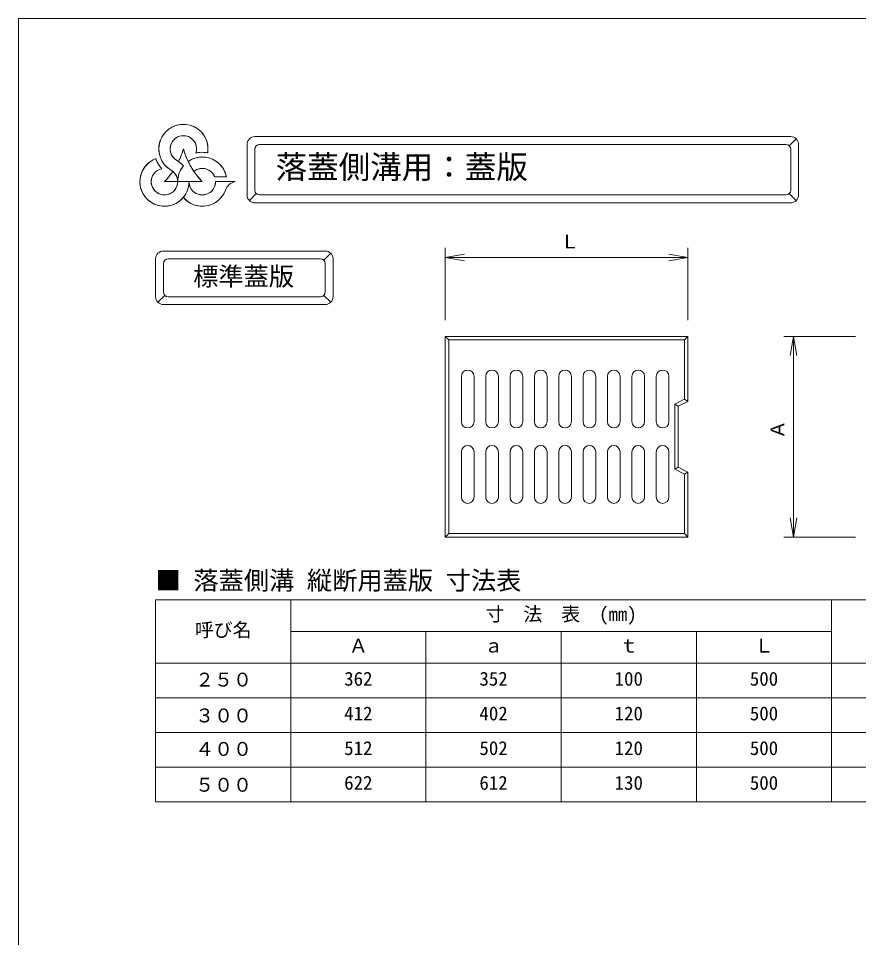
# Model space of a CAD drawing. Units: millimetres on the paper, scale 1:6. Extents: x 70 to 700, y 33 to 686.
# Drawn here: x 70.4 to 203.6, y 540.1 to 685.9 of the extents above; entities that cross this region are included whole.
import ezdxf
from ezdxf.enums import TextEntityAlignment as Align

# ---------------------------------------------------------------- set-up
doc = ezdxf.new("R2010")
doc.units = ezdxf.units.MM
doc.layers.add('0_2', color=150, linetype='Continuous', lineweight=18)
doc.styles.add('ＭＳ ゴシック-5.0-0.0', font='')
doc.styles.get('ＭＳ ゴシック-5.0-0.0').set_extended_font_data('ＭＳ ゴシック-5.0-0.0')

msp = doc.modelspace()

# ---------------------------------------------------------------- linework, layer by layer
at = {"layer": '0_2', "color": 2}
for p, q in [((70.402, 685.887), (279.402, 685.887)), ((70.402, 383.887), (70.402, 685.887)), ((138.088, 635.453), (138.088, 603.638)), ((138.088, 635.453), (176.544, 635.453)), ((176.544, 625.144), (176.544, 635.453)), ((176.544, 625.144), (175, 624.372)), ((175, 614.719), (175, 624.372)), ((176.544, 613.947), (175, 614.719)), ((176.544, 613.947), (176.544, 603.638)), ((138.088, 603.638), (176.544, 603.638)), ((92.152, 593.654), (252.934, 593.654)), ((92.152, 593.654), (92.152, 561.654)), ((113.59, 593.654), (113.59, 561.654)), ((92.152, 583.654), (252.934, 583.654)), ((92.152, 561.654), (252.934, 561.654))]:
    msp.add_line(p, q, dxfattribs=at)
at = {"layer": '0_2'}
for p, q in [((93.334, 667.382), (93.56, 667.683)), ((93.56, 667.683), (93.815, 667.961)), ((93.815, 667.961), (94.095, 668.213)), ((94.095, 668.213), (94.398, 668.437)), ((94.398, 668.437), (94.721, 668.631)), ((94.721, 668.631), (95.061, 668.792)), ((95.061, 668.792), (95.416, 668.92)), ((95.416, 668.92), (95.781, 669.013)), ((95.781, 669.013), (96.153, 669.071)), ((96.153, 669.071), (96.53, 669.092)), ((96.53, 669.092), (96.906, 669.077)), ((96.906, 669.077), (97.279, 669.026)), ((97.279, 669.026), (97.646, 668.939)), ((97.646, 668.939), (98.003, 668.816)), ((98.003, 668.816), (98.346, 668.661)), ((98.346, 668.661), (98.672, 668.472)), ((98.672, 668.472), (98.979, 668.253)), ((98.979, 668.253), (99.263, 668.006)), ((99.263, 668.006), (99.522, 667.732)), ((99.522, 667.732), (99.753, 667.434)), ((92.747, 666.003), (92.843, 666.367)), ((92.843, 666.367), (92.974, 666.721)), ((92.974, 666.721), (93.138, 667.06)), ((93.138, 667.06), (93.334, 667.382)), ((94.8, 666.335), (94.623, 666)), ((95.033, 666.632), (94.8, 666.335)), ((95.316, 666.883), (95.033, 666.632)), ((95.639, 667.079), (95.316, 666.883)), ((95.992, 667.214), (95.639, 667.079)), ((96.364, 667.283), (95.992, 667.214)), ((96.742, 667.285), (96.364, 667.283)), ((97.114, 667.218), (96.742, 667.285)), ((97.468, 667.087), (97.114, 667.218)), ((97.793, 666.893), (97.468, 667.087)), ((98.078, 666.645), (97.793, 666.893)), ((98.314, 666.349), (98.078, 666.645)), ((98.493, 666.017), (98.314, 666.349)), ((99.753, 667.434), (99.954, 667.116)), ((99.954, 667.116), (100.124, 666.78)), ((100.124, 666.78), (100.261, 666.428)), ((100.261, 666.428), (100.363, 666.066)), ((92.662, 665.255), (92.687, 665.631)), ((92.674, 664.878), (92.662, 665.255)), ((92.723, 664.505), (92.674, 664.878)), ((92.687, 665.631), (92.747, 666.003)), ((94.51, 665.64), (94.463, 665.265)), ((94.463, 665.265), (94.484, 664.887)), ((94.484, 664.887), (94.572, 664.52)), ((94.623, 666), (94.51, 665.64)), ((98.61, 665.657), (98.493, 666.017)), ((98.557, 664.536), (98.642, 664.905)), ((98.66, 665.282), (98.61, 665.657)), ((98.642, 664.905), (98.66, 665.282)), ((100.363, 666.066), (100.429, 665.695)), ((100.454, 664.942), (100.411, 664.568)), ((100.429, 665.695), (100.46, 665.319)), ((100.46, 665.319), (100.454, 664.942)), ((91.339, 663.201), (91.745, 663.447)), ((91.745, 663.447), (92.178, 663.642)), ((92.178, 663.642), (92.291, 663.353)), ((92.291, 663.353), (92.424, 663.071)), ((92.807, 664.137), (92.723, 664.505)), ((92.927, 663.78), (92.807, 664.137)), ((93.08, 663.436), (92.927, 663.78)), ((93.266, 663.108), (93.08, 663.436)), ((94.572, 664.52), (94.725, 664.174)), ((94.725, 664.174), (94.938, 663.861)), ((94.938, 663.861), (95.203, 663.591)), ((95.203, 663.591), (95.512, 663.374)), ((95.512, 663.374), (95.806, 663.186)), ((98.863, 664.593), (98.557, 664.536)), ((99.172, 664.63), (98.863, 664.593)), ((99.482, 664.646), (99.172, 664.63)), ((99.794, 664.64), (99.482, 664.646)), ((100.104, 664.615), (99.794, 664.64)), ((100.411, 664.568), (100.104, 664.615)), ((90.097, 661.786), (90.34, 662.194)), ((90.34, 662.194), (90.631, 662.569)), ((90.631, 662.569), (90.966, 662.906)), ((90.966, 662.906), (91.339, 663.201)), ((92.424, 663.071), (92.575, 662.799)), ((92.771, 661.942), (92.435, 661.768)), ((92.575, 662.799), (92.744, 662.538)), ((92.744, 662.538), (92.93, 662.288)), ((93.133, 662.052), (92.771, 661.942)), ((92.93, 662.288), (93.133, 662.052)), ((93.482, 662.799), (93.266, 663.108)), ((93.727, 662.513), (93.482, 662.799)), ((93.999, 662.252), (93.727, 662.513)), ((94.295, 662.019), (93.999, 662.252)), ((94.612, 661.815), (94.295, 662.019)), ((95.806, 663.186), (96.012, 663.031)), ((96.012, 663.031), (96.207, 662.862)), ((96.246, 662.05), (96.112, 661.815)), ((96.207, 662.862), (96.39, 662.681)), ((96.396, 662.274), (96.246, 662.05)), ((96.39, 662.681), (96.562, 662.488)), ((96.562, 662.488), (96.396, 662.274)), ((89.662, 659.954), (89.686, 660.429)), ((89.686, 660.429), (89.767, 660.897)), ((89.767, 660.897), (89.905, 661.351)), ((89.905, 661.351), (90.097, 661.786)), ((91.546, 660.583), (91.473, 660.212)), ((91.683, 660.935), (91.546, 660.583)), ((91.882, 661.257), (91.683, 660.935)), ((92.135, 661.538), (91.882, 661.257)), ((92.435, 661.768), (92.135, 661.538)), ((94.896, 661.618), (94.612, 661.815)), ((95.119, 661.405), (94.896, 661.618)), ((95.309, 661.161), (95.119, 661.405)), ((95.461, 660.893), (95.309, 661.161)), ((95.572, 660.605), (95.461, 660.893)), ((95.639, 660.304), (95.572, 660.605)), ((95.699, 660.535), (95.671, 660.266)), ((95.746, 660.801), (95.699, 660.535)), ((95.811, 661.064), (95.746, 660.801)), ((95.894, 661.321), (95.811, 661.064)), ((95.994, 661.572), (95.894, 661.321)), ((96.112, 661.815), (95.994, 661.572)), ((101.523, 660.746), (103.389, 660.746)), ((89.696, 659.48), (89.662, 659.954)), ((89.787, 659.014), (89.696, 659.48)), ((89.935, 658.562), (89.787, 659.014)), ((91.473, 660.212), (91.468, 659.834)), ((91.468, 659.834), (91.531, 659.462)), ((91.531, 659.462), (91.66, 659.106)), ((91.66, 659.106), (91.85, 658.78)), ((95.139, 658.61), (95.362, 658.915)), ((95.362, 658.915), (95.527, 659.255)), ((95.527, 659.255), (95.628, 659.62)), ((95.628, 659.62), (95.662, 659.996)), ((95.662, 659.996), (95.639, 660.304)), ((95.671, 660.266), (95.662, 659.996)), ((95.662, 659.996), (97.462, 659.996)), ((97.331, 658.994), (97.23, 658.671)), ((97.403, 659.324), (97.331, 658.994)), ((97.447, 659.659), (97.403, 659.324)), ((97.462, 659.996), (97.447, 659.659)), ((101.662, 659.996), (104.781, 659.996)), ((90.136, 658.132), (89.935, 658.562)), ((90.388, 657.73), (90.136, 658.132)), ((90.687, 657.36), (90.388, 657.73)), ((91.85, 658.78), (92.096, 658.492)), ((92.096, 658.492), (92.389, 658.254)), ((92.389, 658.254), (92.721, 658.072)), ((92.721, 658.072), (93.079, 657.952)), ((93.079, 657.952), (93.454, 657.899)), ((93.454, 657.899), (93.831, 657.914)), ((93.831, 657.914), (94.2, 657.996)), ((94.2, 657.996), (94.549, 658.143)), ((94.549, 658.143), (94.865, 658.35)), ((94.865, 658.35), (95.139, 658.61)), ((96.562, 657.504), (96.237, 657.158)), ((96.766, 657.773), (96.562, 657.504)), ((96.947, 658.059), (96.766, 657.773)), ((97.101, 658.359), (96.947, 658.059)), ((97.23, 658.671), (97.101, 658.359)), ((91.029, 657.031), (90.687, 657.36)), ((91.408, 656.745), (91.029, 657.031)), ((91.82, 656.507), (91.408, 656.745)), ((92.257, 656.321), (91.82, 656.507)), ((92.713, 656.19), (92.257, 656.321)), ((93.182, 656.115), (92.713, 656.19)), ((93.657, 656.097), (93.182, 656.115)), ((94.13, 656.138), (93.657, 656.097)), ((94.595, 656.236), (94.13, 656.138)), ((95.045, 656.389), (94.595, 656.236)), ((95.472, 656.596), (95.045, 656.389)), ((95.872, 656.854), (95.472, 656.596)), ((96.237, 657.158), (95.872, 656.854))]:
    msp.add_line(p, q, dxfattribs=at)
at = {"layer": '0_2', "color": 4}
for p, q in [((107.902, 667.137), (192.851, 667.137)), ((192.632, 665.667), (193.735, 666.77)), ((106.652, 657.887), (106.652, 665.887)), ((107.902, 658.637), (107.902, 665.137)), ((108.652, 665.887), (192.101, 665.887)), ((192.851, 658.637), (192.851, 665.137)), ((194.101, 665.887), (194.101, 657.887)), ((108.122, 658.106), (107.018, 657.003)), ((108.652, 657.887), (192.101, 657.887)), ((192.632, 658.106), (193.735, 657.003)), ((107.902, 656.637), (192.851, 656.637)), ((119.049, 648.997), (93.402, 648.997)), ((138.088, 638.014), (138.088, 649.521)), ((176.544, 638.014), (176.544, 649.521)), ((92.152, 647.747), (92.152, 641.747)), ((94.152, 647.747), (118.299, 647.747)), ((118.83, 647.527), (119.933, 648.63)), ((120.299, 641.747), (120.299, 647.747)), ((138.088, 647.977), (141.13, 648.513)), ((138.088, 647.977), (141.13, 647.44)), ((138.088, 647.977), (176.544, 647.977)), ((176.544, 647.977), (173.502, 648.513)), ((176.544, 647.977), (173.502, 647.44)), ((93.402, 646.997), (93.402, 642.497)), ((119.049, 642.497), (119.049, 646.997)), ((93.622, 641.966), (92.518, 640.863)), ((118.299, 641.747), (94.152, 641.747)), ((118.83, 641.966), (119.933, 640.863)), ((119.049, 640.497), (93.402, 640.497)), ((138.088, 635.453), (138.629, 634.912)), ((138.629, 634.912), (138.629, 604.179)), ((176.003, 634.912), (138.629, 634.912)), ((176.003, 634.912), (176.544, 635.453)), ((176.003, 625.478), (176.003, 634.912)), ((203.118, 635.453), (191.742, 635.453)), ((193.286, 635.453), (192.75, 632.411)), ((193.286, 635.453), (193.822, 632.411)), ((193.286, 603.638), (193.286, 635.453)), ((140.637, 621.939), (140.637, 629.121)), ((142.644, 621.939), (142.644, 629.121)), ((144.498, 621.939), (144.498, 629.121)), ((146.505, 621.939), (146.505, 629.121)), ((148.359, 621.939), (148.359, 629.121)), ((150.366, 621.939), (150.366, 629.121)), ((152.22, 621.939), (152.22, 629.121)), ((154.227, 621.939), (154.227, 629.121)), ((156.081, 621.939), (156.081, 629.121)), ((158.088, 621.939), (158.088, 629.121)), ((159.942, 621.939), (159.942, 629.121)), ((161.949, 621.939), (161.949, 629.121)), ((163.803, 621.939), (163.803, 629.121)), ((165.81, 621.939), (165.81, 629.121)), ((167.664, 621.939), (167.664, 629.121)), ((169.671, 621.939), (169.671, 629.121)), ((171.525, 621.939), (171.525, 629.121)), ((173.532, 621.939), (173.532, 629.121)), ((176.003, 625.478), (174.459, 624.706)), ((176.544, 625.144), (176.003, 625.478)), ((174.459, 614.385), (174.459, 624.706)), ((175, 624.372), (174.459, 624.706)), ((140.637, 617.152), (140.637, 609.97)), ((142.644, 617.152), (142.644, 609.97)), ((144.498, 617.152), (144.498, 609.97)), ((146.505, 617.152), (146.505, 609.97)), ((148.359, 617.152), (148.359, 609.97)), ((150.366, 617.152), (150.366, 609.97)), ((152.22, 617.152), (152.22, 609.97)), ((154.227, 617.152), (154.227, 609.97)), ((156.081, 617.152), (156.081, 609.97)), ((158.088, 617.152), (158.088, 609.97)), ((159.942, 617.152), (159.942, 609.97)), ((161.949, 617.152), (161.949, 609.97)), ((163.803, 617.152), (163.803, 609.97)), ((165.81, 617.152), (165.81, 609.97)), ((167.664, 617.152), (167.664, 609.97)), ((169.671, 617.152), (169.671, 609.97)), ((171.525, 617.152), (171.525, 609.97)), ((173.532, 617.152), (173.532, 609.97)), ((175, 614.719), (174.459, 614.385)), ((176.003, 613.613), (174.459, 614.385)), ((176.544, 613.947), (176.003, 613.613)), ((176.003, 613.613), (176.003, 604.179)), ((193.286, 603.638), (192.75, 606.68)), ((193.286, 603.638), (193.822, 606.68)), ((138.088, 603.638), (138.629, 604.179)), ((176.003, 604.179), (138.629, 604.179)), ((176.003, 604.179), (176.544, 603.638)), ((203.118, 603.638), (191.742, 603.638)), ((199.34, 593.654), (199.34, 561.654)), ((113.59, 588.654), (199.34, 588.654)), ((135.027, 588.654), (135.027, 561.654)), ((156.465, 588.654), (156.465, 561.654)), ((177.902, 588.654), (177.902, 561.654)), ((92.152, 578.154), (252.934, 578.154)), ((92.152, 572.654), (252.934, 572.654)), ((92.152, 567.154), (252.934, 567.154))]:
    msp.add_line(p, q, dxfattribs=at)
at = {"layer": '0_2', "color": 1}
for p, q in [((96.35, 664.509), (96.461, 664.849)), ((96.461, 664.849), (96.562, 665.192)), ((96.562, 665.192), (96.663, 664.849)), ((96.663, 664.849), (96.774, 664.509)), ((95.806, 663.186), (95.956, 663.511)), ((95.956, 663.511), (96.097, 663.839)), ((96.097, 663.839), (96.229, 664.172)), ((96.229, 664.172), (96.35, 664.509)), ((96.774, 664.509), (96.895, 664.172)), ((96.895, 664.172), (97.026, 663.839)), ((97.026, 663.839), (97.167, 663.511)), ((97.167, 663.511), (97.318, 663.186)), ((96.012, 663.031), (95.806, 663.186)), ((96.207, 662.862), (96.012, 663.031)), ((96.112, 661.815), (96.246, 662.05)), ((96.39, 662.681), (96.207, 662.862)), ((96.246, 662.05), (96.396, 662.274)), ((96.562, 662.488), (96.39, 662.681)), ((96.396, 662.274), (96.562, 662.488)), ((97.318, 663.186), (97.453, 662.915)), ((97.453, 662.915), (97.594, 662.648)), ((97.594, 662.648), (97.743, 662.385)), ((97.743, 662.385), (97.898, 662.125)), ((97.898, 662.125), (98.059, 661.869)), ((98.059, 661.869), (98.227, 661.618)), ((93.804, 660.25), (94.038, 660.51)), ((94.038, 660.51), (94.265, 660.778)), ((94.265, 660.778), (94.483, 661.051)), ((94.483, 661.051), (94.694, 661.332)), ((94.694, 661.332), (94.896, 661.618)), ((94.896, 661.618), (95.119, 661.405)), ((95.119, 661.405), (95.309, 661.161)), ((95.309, 661.161), (95.461, 660.893)), ((95.461, 660.893), (95.572, 660.605)), ((95.572, 660.605), (95.639, 660.304)), ((95.671, 660.266), (95.699, 660.535)), ((95.699, 660.535), (95.746, 660.801)), ((95.746, 660.801), (95.811, 661.064)), ((95.811, 661.064), (95.894, 661.321)), ((95.894, 661.321), (95.994, 661.572)), ((95.994, 661.572), (96.112, 661.815)), ((98.227, 661.618), (98.43, 661.332)), ((98.43, 661.332), (98.64, 661.051)), ((98.64, 661.051), (98.859, 660.778)), ((98.859, 660.778), (99.086, 660.51)), ((99.086, 660.51), (99.32, 660.25)), ((93.562, 659.996), (93.804, 660.25)), ((93.562, 659.996), (99.562, 659.996)), ((99.562, 659.996), (93.562, 659.996)), ((95.639, 660.304), (95.662, 659.996)), ((95.662, 659.996), (95.671, 660.266)), ((99.32, 660.25), (99.562, 659.996))]:
    msp.add_line(p, q, dxfattribs=at)
at = {"layer": '0_2', "color": 7}
for p, q in [((97.318, 663.186), (97.579, 663.354)), ((97.579, 663.354), (97.852, 663.501)), ((97.852, 663.501), (98.136, 663.626)), ((98.136, 663.626), (98.429, 663.728)), ((98.429, 663.728), (98.73, 663.806)), ((98.73, 663.806), (99.035, 663.861)), ((99.035, 663.861), (99.344, 663.89)), ((99.344, 663.89), (99.655, 663.895)), ((99.655, 663.895), (99.965, 663.875)), ((99.965, 663.875), (100.272, 663.831)), ((100.272, 663.831), (100.575, 663.762)), ((100.575, 663.762), (100.871, 663.67)), ((100.871, 663.67), (101.159, 663.554)), ((101.159, 663.554), (101.437, 663.416)), ((101.437, 663.416), (101.703, 663.256)), ((97.453, 662.915), (97.318, 663.186)), ((97.594, 662.648), (97.453, 662.915)), ((97.743, 662.385), (97.594, 662.648)), ((97.898, 662.125), (97.743, 662.385)), ((98.059, 661.869), (97.898, 662.125)), ((98.227, 661.618), (98.059, 661.869)), ((98.675, 661.9), (98.442, 661.773)), ((98.922, 661.996), (98.675, 661.9)), ((99.179, 662.061), (98.922, 661.996)), ((99.442, 662.093), (99.179, 662.061)), ((99.707, 662.091), (99.442, 662.093)), ((99.969, 662.056), (99.707, 662.091)), ((100.226, 661.989), (99.969, 662.056)), ((100.471, 661.889), (100.226, 661.989)), ((100.702, 661.759), (100.471, 661.889)), ((101.703, 663.256), (101.955, 663.075)), ((101.955, 663.075), (102.193, 662.875)), ((102.193, 662.875), (102.413, 662.657)), ((102.413, 662.657), (102.616, 662.422)), ((102.616, 662.422), (102.799, 662.171)), ((102.799, 662.171), (102.962, 661.907)), ((102.962, 661.907), (103.103, 661.63)), ((98.442, 661.773), (98.227, 661.618)), ((100.915, 661.602), (100.702, 661.759)), ((101.107, 661.419), (100.915, 661.602)), ((101.274, 661.213), (101.107, 661.419)), ((101.413, 660.987), (101.274, 661.213)), ((101.523, 660.746), (101.413, 660.987)), ((103.389, 660.746), (101.523, 660.746)), ((103.103, 661.63), (103.222, 661.344)), ((103.222, 661.344), (103.317, 661.048)), ((103.317, 661.048), (103.389, 660.746)), ((97.331, 658.994), (97.23, 658.671)), ((97.403, 659.324), (97.331, 658.994)), ((97.447, 659.659), (97.403, 659.324)), ((97.462, 659.996), (97.447, 659.659)), ((97.488, 659.668), (97.462, 659.996)), ((97.565, 659.347), (97.488, 659.668)), ((97.691, 659.043), (97.565, 659.347)), ((97.863, 658.762), (97.691, 659.043)), ((101.433, 659.043), (101.261, 658.762)), ((101.559, 659.347), (101.433, 659.043)), ((101.636, 659.668), (101.559, 659.347)), ((101.662, 659.996), (101.636, 659.668)), ((104.781, 659.996), (101.662, 659.996)), ((103.225, 658.658), (103.333, 658.904)), ((103.333, 658.904), (103.471, 659.133)), ((103.471, 659.133), (103.637, 659.343)), ((103.637, 659.343), (103.829, 659.53)), ((103.829, 659.53), (104.042, 659.692)), ((104.042, 659.692), (104.275, 659.824)), ((104.275, 659.824), (104.523, 659.926)), ((104.523, 659.926), (104.781, 659.996)), ((96.766, 657.773), (96.562, 657.504)), ((96.562, 657.504), (96.839, 657.204)), ((96.947, 658.059), (96.766, 657.773)), ((97.101, 658.359), (96.947, 658.059)), ((97.23, 658.671), (97.101, 658.359)), ((98.077, 658.511), (97.863, 658.762)), ((98.327, 658.297), (98.077, 658.511)), ((98.608, 658.125), (98.327, 658.297)), ((98.913, 657.999), (98.608, 658.125)), ((99.233, 657.922), (98.913, 657.999)), ((99.562, 657.896), (99.233, 657.922)), ((99.89, 657.922), (99.562, 657.896)), ((100.211, 657.999), (99.89, 657.922)), ((100.515, 658.125), (100.211, 657.999)), ((100.796, 658.297), (100.515, 658.125)), ((101.047, 658.511), (100.796, 658.297)), ((101.261, 658.762), (101.047, 658.511)), ((102.362, 657.282), (102.631, 657.59)), ((102.631, 657.59), (102.866, 657.925)), ((102.866, 657.925), (103.065, 658.282)), ((103.065, 658.282), (103.225, 658.658)), ((96.839, 657.204), (97.147, 656.934)), ((97.147, 656.934), (97.481, 656.698)), ((97.481, 656.698), (97.837, 656.498)), ((97.837, 656.498), (98.213, 656.337)), ((98.213, 656.337), (98.604, 656.216)), ((98.604, 656.216), (99.005, 656.136)), ((99.005, 656.136), (99.412, 656.099)), ((99.412, 656.099), (99.821, 656.105)), ((99.821, 656.105), (100.227, 656.153)), ((100.227, 656.153), (100.626, 656.244)), ((100.626, 656.244), (101.013, 656.376)), ((101.013, 656.376), (101.384, 656.548)), ((101.384, 656.548), (101.735, 656.758)), ((101.735, 656.758), (102.062, 657.003)), ((102.062, 657.003), (102.362, 657.282))]:
    msp.add_line(p, q, dxfattribs=at)
at = {"layer": '0_2', "color": 6}
msp.add_line((93.562, 659.996), (99.562, 659.996), dxfattribs=at)
at = {"layer": '0_2'}
for centre, radius, start, end in [((96.562, 665.192), 3.9, 350.78653, 240), ((96.562, 665.192), 2.1, 341.79487, 240), ((93.562, 659.996), 3.9, 110.78653, 0), ((96.562, 665.192), 4.65, 199.47131, 222.48326), ((93.562, 659.996), 3.9, 39.71514, 60), ((99.562, 659.996), 3.9, 11.08749, 125.12548), ((99.562, 659.996), 4.65, 79.47131, 102.48326), ((93.562, 659.996), 2.1, 101.79487, 60), ((99.562, 659.996), 3.9, 140.28486, 180), ((99.562, 659.996), 2.1, 20.92483, 129.45771), ((99.562, 659.996), 2.1, 180, 0), ((105.198, 657.938), 2.1, 101.43711, 159.93719), ((99.562, 659.996), 3.9, 219.71514, 339.93719)]:
    msp.add_arc(centre, radius, start, end, dxfattribs=at)
at = {"layer": '0_2', "color": 4}
for centre, radius, start, end in [((107.902, 665.887), 1.25, 90, 180), ((192.851, 665.887), 1.25, 0, 90), ((108.652, 665.137), 0.75, 90, 180), ((192.101, 665.137), 0.75, 0, 90), ((107.902, 657.887), 1.25, 180, 270), ((108.652, 658.637), 0.75, 180, 270), ((192.101, 658.637), 0.75, 270, 0), ((192.851, 657.887), 1.25, 270, 0), ((93.402, 647.747), 1.25, 90, 180), ((119.049, 647.747), 1.25, 0, 90), ((94.152, 646.997), 0.75, 90, 180), ((118.299, 646.997), 0.75, 0, 90), ((93.402, 641.747), 1.25, 180, 270), ((94.152, 642.497), 0.75, 180, 270), ((118.299, 642.497), 0.75, 270, 0), ((119.049, 641.747), 1.25, 270, 0), ((141.641, 629.121), 1.004, 0, 180), ((145.502, 629.121), 1.004, 0, 180), ((149.363, 629.121), 1.004, 0, 180), ((153.224, 629.121), 1.004, 0, 180), ((157.085, 629.121), 1.004, 0, 180), ((160.946, 629.121), 1.004, 0, 180), ((164.807, 629.121), 1.004, 0, 180), ((168.668, 629.121), 1.004, 0, 180), ((172.529, 629.121), 1.004, 0, 180), ((141.641, 621.939), 1.004, 180, 0), ((145.502, 621.939), 1.004, 180, 0), ((149.363, 621.939), 1.004, 180, 0), ((153.224, 621.939), 1.004, 180, 0), ((157.085, 621.939), 1.004, 180, 0), ((160.946, 621.939), 1.004, 180, 0), ((164.807, 621.939), 1.004, 180, 0), ((168.668, 621.939), 1.004, 180, 0), ((172.529, 621.939), 1.004, 180, 0), ((141.641, 617.152), 1.004, 0, 180), ((145.502, 617.152), 1.004, 0, 180), ((149.363, 617.152), 1.004, 0, 180), ((153.224, 617.152), 1.004, 0, 180), ((157.085, 617.152), 1.004, 0, 180), ((160.946, 617.152), 1.004, 0, 180), ((164.807, 617.152), 1.004, 0, 180), ((168.668, 617.152), 1.004, 0, 180), ((172.529, 617.152), 1.004, 0, 180), ((141.641, 609.97), 1.004, 180, 0), ((145.502, 609.97), 1.004, 180, 0), ((149.363, 609.97), 1.004, 180, 0), ((153.224, 609.97), 1.004, 180, 0), ((157.085, 609.97), 1.004, 180, 0), ((160.946, 609.97), 1.004, 180, 0), ((164.807, 609.97), 1.004, 180, 0), ((168.668, 609.97), 1.004, 180, 0), ((172.529, 609.97), 1.004, 180, 0)]:
    msp.add_arc(centre, radius, start, end, dxfattribs=at)
at = {"layer": '0_2', "color": 1}
for centre, start, end in [((84.999, 668.404), 334.22656, 344.47751), ((108.124, 668.404), 195.52249, 224.47751), ((84.999, 668.404), 315.52249, 325.56209)]:
    msp.add_arc(centre, 12, start, end, dxfattribs=at)

# ---------------------------------------------------------------- texts
at = {"layer": '0_2', "color": 7, "style": 'ＭＳ ゴシック-5.0-0.0'}
for s, height, p in [('落蓋側溝用：蓋版', 3.666, (111.183, 659.388)), ('Ｌ', 2.199, (156.334, 648.749)), ('標準蓋版', 2.933, (98.108, 642.622)), ('■ 落蓋側溝 縦断用蓋版 寸法表', 2.933, (92.155, 594.406)), ('寸\u3000法\u3000表\u3000(mm)', 2.199, (144.465, 589.654)), ('呼び名', 2.199, (98.374, 587.156)), ('Ａ', 2.199, (122.809, 584.654)), ('Ｌ', 2.199, (187.121, 584.654)), ('ａ', 2.199, (144.246, 584.654)), ('ｔ', 2.199, (165.684, 584.654)), ('２５０', 2.199, (98.436, 579.269)), ('362', 2.199, (122.059, 579.404)), ('352', 2.199, (143.496, 579.404)), ('100', 2.199, (164.934, 579.404)), ('500', 2.199, (186.371, 579.404)), ('３００', 2.199, (98.436, 573.582)), ('412', 2.199, (122.059, 573.904)), ('402', 2.199, (143.496, 573.904)), ('120', 2.199, (164.934, 573.904)), ('500', 2.199, (186.371, 573.904)), ('４００', 2.199, (98.436, 568.275)), ('512', 2.199, (122.059, 568.404)), ('502', 2.199, (143.496, 568.404)), ('120', 2.199, (164.934, 568.404)), ('500', 2.199, (186.371, 568.404)), ('622', 2.199, (122.059, 562.904)), ('612', 2.199, (143.496, 562.904)), ('130', 2.199, (164.934, 562.904)), ('500', 2.199, (186.371, 562.904)), ('５００', 2.199, (98.436, 562.589))]:
    msp.add_text(s, height=height, dxfattribs=at).set_placement(p, align=Align.BOTTOM_LEFT)
msp.add_text('Ａ', height=2.199, rotation=90, dxfattribs=at).set_placement((192.514, 619.181), align=Align.BOTTOM_LEFT)

doc.saveas('drawing.dxf')
